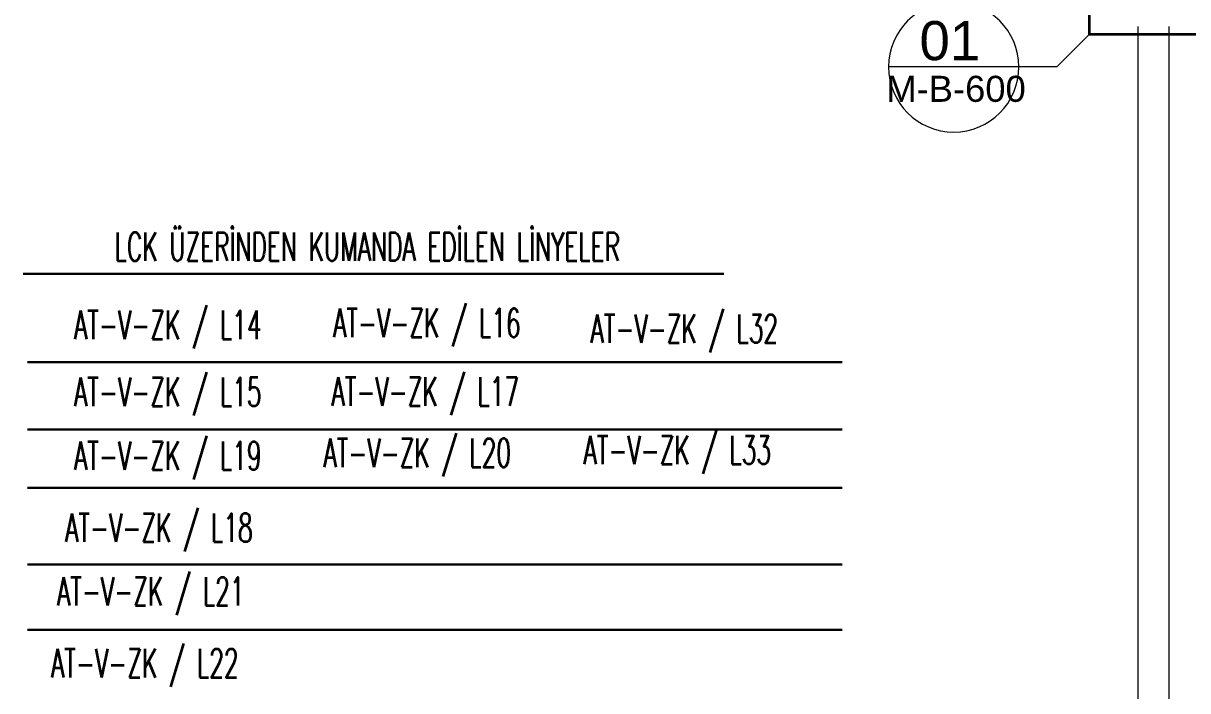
# Model space of a CAD drawing. Extents: x -2012 to 34975, y -1043 to 8321.
# Drawn here: x 2368 to 2815, y 2852.5 to 3108.7 of the extents above; entities that cross this region are included whole.
import ezdxf
from ezdxf.enums import TextEntityAlignment as Align

# ---------------------------------------------------------------- set-up
doc = ezdxf.new("R2010")
doc.units = 0
doc.header["$LTSCALE"] = 25
doc.linetypes.add('HIDDEN2', pattern=[4.7625, 3.175, -1.5875])
doc.layers.get('0').update_dxf_attribs({"color": 9, "lineweight": 9})
for name, color, linetype, lineweight in [('06D', 9, 'Continuous', 9), ('21', 9, 'Continuous', 9), ('E-KABLO', 7, 'Continuous', 30), ('E-YAZI', 7, 'Continuous', 30)]:
    doc.layers.add(name, color=color, linetype=linetype, lineweight=lineweight)
doc.styles.add('Arial', font='arial.ttf', dxfattribs={"height": 2.5})
doc.styles.add('E-YAZI', font='txttw.shx')

# ---------------------------------------------------------------- blocks, each defined once
blk = doc.blocks.new('0_detailbox1')
blk.add_lwpolyline([(10.411, -2.5), (7.911, 0), (-5, 0)])
blk.add_circle((0, 0), 5)
at = {"style": 'Arial'}
blk.add_attdef('DETAYADI', text='', height=3, dxfattribs=at).set_placement((0, 0), align=Align.BOTTOM_CENTER)
blk.add_attdef('PAFTAADI', text='', height=2, dxfattribs=at).set_placement((0, -0.5), align=Align.TOP_CENTER)

msp = doc.modelspace()

# ---------------------------------------------------------------- linework, layer by layer
at = {"layer": '06D'}
for points in [[(2795.84, 3107.5), (2795.84, 2774.5)], [(2807.84, 3107.5), (2807.84, 2774.5)]]:
    msp.add_lwpolyline(points, dxfattribs=at)
at = {"layer": '21', "linetype": 'HIDDEN2', "ltscale": 0.1, "const_width": 1}
msp.add_lwpolyline([(2777.23, 3478.52), (3051.17, 3478.52), (3051.17, 3104.49), (2777.23, 3104.49)], close=True, dxfattribs=at)
at = {"layer": 'E-KABLO'}
for p, q in [((2369.52, 2978.6), (2682.37, 2978.6)), ((2369.52, 2952.82), (2682.37, 2952.82)), ((2369.52, 2930.39), (2682.37, 2930.39)), ((2369.52, 2900.96), (2682.37, 2900.96)), ((2369.52, 2875.84), (2682.37, 2875.84))]:
    msp.add_line(p, q, dxfattribs=at)
at = {"layer": 'E-YAZI'}
msp.add_line((2367.95, 3012.52), (2636.94, 3012.52), dxfattribs=at)

# ---------------------------------------------------------------- block references
at = {"layer": '21'}
ref = msp.add_blockref('0_detailbox1', (2725.18, 3091.99), dxfattribs=dict(at, xscale=-5, yscale=5, zscale=5, rotation=180))
ref.add_attrib('DETAYADI', '01', dxfattribs={"layer": '0', "height": 15, "style": 'Arial'}).set_placement((2723.7, 3090.09), align=Align.BOTTOM_CENTER)
ref.add_attrib('PAFTAADI', 'M-B-600', dxfattribs={"layer": '0', "height": 10, "style": 'Arial'}).set_placement((2726.07, 3088.59), align=Align.TOP_CENTER)

# ---------------------------------------------------------------- texts
at = {"layer": 'E-YAZI', "color": 3, "linetype": 'Continuous', "style": 'E-YAZI', "width": 0.6}
for s, p in [('LCK ÜZERİNDEN KUMANDA EDİLEN LİNYELER', (2499.99, 3022.99)), ('AT-V-ZK / L14', (2423.42, 2992.99)), ('AT-V-ZK / L16', (2522.91, 2993.73)), ('AT-V-ZK / L32', (2621.74, 2991.53)), ('AT-V-ZK / L15', (2423.42, 2967.26)), ('AT-V-ZK / L17', (2522.3, 2967.4)), ('AT-V-ZK / L20', (2519.2, 2943.87)), ('AT-V-ZK / L33', (2619.06, 2944.92)), ('AT-V-ZK / L19', (2423.42, 2942.77)), ('AT-V-ZK / L18', (2420.03, 2915.14)), ('AT-V-ZK / L21', (2416.89, 2890.69)), ('AT-V-ZK / L22', (2414.62, 2863.12))]:
    msp.add_text(s, height=10.9375, dxfattribs=at).set_placement(p, align=Align.MIDDLE_CENTER)

doc.saveas('drawing.dxf')
